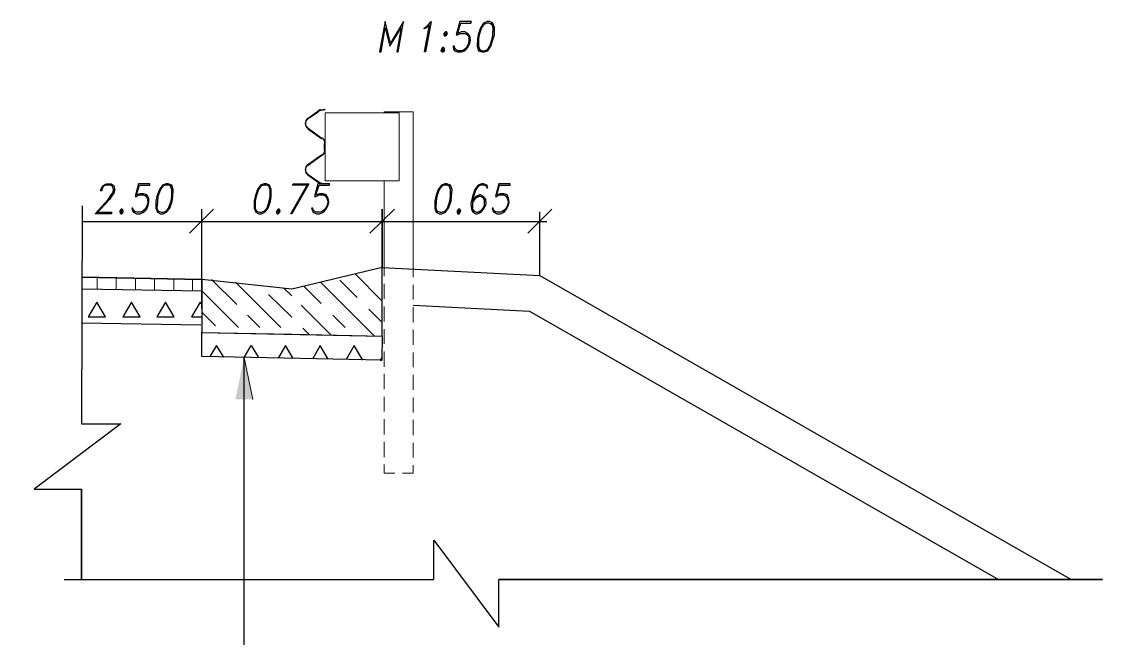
# Model space of a CAD drawing. Header units: millimetres. Extents: x 4241 to 6572, y 870 to 1291.
# Drawn here: x 5513.9 to 5603.7, y 1031.7 to 1082.9 of the extents above; entities that cross this region are included whole.
import ezdxf

# ---------------------------------------------------------------- set-up
doc = ezdxf.new("R2010")
doc.units = ezdxf.units.MM
for name, color, linetype in [('PDF _0', 7, 'Continuous'), ('PDF _01_Основная линия', 7, 'Continuous'), ('PDF _ОВПД_Основная линия', 7, 'Continuous')]:
    doc.layers.add(name, color=color, linetype=linetype)

msp = doc.modelspace()

# ---------------------------------------------------------------- linework, layer by layer
at = {"layer": 'PDF _0', "lineweight": 25}
for points in [[(5545.1169, 1080.3843), (5545.2015, 1080.3843), (5545.6672, 1082.8821), (5544.5665, 1081.104), (5544.1432, 1082.8821), (5543.6775, 1080.3843), (5543.8045, 1080.3843), (5544.1432, 1082.374), (5544.5242, 1080.85), (5545.4555, 1082.374)], [(5547.4876, 1080.3843), (5547.4029, 1080.3843), (5547.8263, 1082.628), (5547.5723, 1082.374), (5547.3606, 1082.2894), (5547.4029, 1082.374), (5547.6146, 1082.501), (5547.9533, 1082.8821)], [(5552.6101, 1082.8821), (5552.3138, 1082.755), (5552.0598, 1082.374), (5551.8481, 1081.7813), (5551.8058, 1081.4427), (5551.7634, 1080.85), (5551.8904, 1080.469), (5552.1868, 1080.3843), (5552.3561, 1080.3843), (5552.6525, 1080.469), (5552.9065, 1080.85), (5553.1181, 1081.4427), (5553.2028, 1081.7813), (5553.2028, 1082.374), (5553.0758, 1082.755), (5552.8218, 1082.8821)], [(5549.1387, 1082.0354), (5549.0117, 1081.9084), (5549.0117, 1081.7813), (5549.054, 1081.6967), (5549.181, 1081.6967), (5549.2657, 1081.7813), (5549.308, 1081.9084), (5549.2233, 1082.0354)], [(5549.0963, 1081.9084), (5549.0963, 1081.7813), (5549.181, 1081.7813), (5549.2233, 1081.9084)], [(5548.8847, 1080.723), (5548.8, 1080.596), (5548.7577, 1080.469), (5548.8423, 1080.3843), (5548.927, 1080.3843), (5549.054, 1080.469), (5549.054, 1080.596), (5549.0117, 1080.723)], [(5548.8847, 1080.596), (5548.8423, 1080.469), (5548.9693, 1080.469), (5548.9693, 1080.596)], [(5519.462, 1058.3702), (5520.9014, 1058.3702), (5520.1817, 1059.5979)], [(5522.3407, 1058.3702), (5523.7801, 1058.3702), (5523.0604, 1059.5979)], [(5525.1772, 1058.3702), (5526.6166, 1058.3702), (5525.8969, 1059.5979)], [(5528.9026, 1058.7512), (5530.0457, 1057.6082)]]:
    msp.add_lwpolyline(points, close=True, dxfattribs=at)
for points in [[(5551.0437, 1080.977), (5550.7897, 1080.596), (5550.4934, 1080.469), (5550.197, 1080.469), (5549.943, 1080.596), (5549.8584, 1080.85), (5549.7737, 1080.85), (5549.816, 1080.596), (5549.9007, 1080.469), (5550.1547, 1080.3843), (5550.4511, 1080.3843), (5550.7474, 1080.469), (5551.0014, 1080.723), (5551.1707, 1081.104), (5551.2131, 1081.3157), (5551.1707, 1081.6967), (5551.0014, 1081.9084), (5550.7474, 1082.0354), (5550.4511, 1082.0354), (5550.1547, 1081.9084), (5550.4087, 1082.755), (5551.2554, 1082.755), (5551.2977, 1082.8821), (5550.324, 1082.8821), (5550.0277, 1081.7813), (5550.1547, 1081.7813), (5550.3664, 1081.9084), (5550.7474, 1081.9084), (5551.0014, 1081.7813), (5551.1284, 1081.4427)], [(5552.3985, 1082.755), (5552.1444, 1082.374), (5551.9328, 1081.7813), (5551.8904, 1081.4427), (5551.8904, 1080.85), (5552.0174, 1080.469)], [(5553.0335, 1082.628), (5552.7795, 1082.755), (5552.6101, 1082.755), (5552.2714, 1082.628)], [(5552.5678, 1080.469), (5552.8218, 1080.85), (5553.0335, 1081.4427), (5553.0758, 1081.7813), (5553.1181, 1082.374), (5552.9911, 1082.755)], [(5550.8321, 1081.9084), (5551.0861, 1081.6967), (5551.0861, 1081.3157), (5551.0437, 1081.104), (5550.9167, 1080.723), (5550.5781, 1080.469)], [(5550.1124, 1080.469), (5549.8584, 1080.723)], [(5551.9328, 1080.596), (5552.1868, 1080.469), (5552.3985, 1080.469), (5552.6948, 1080.596)], [(5518.954, 1067.5992), (5518.9116, 1049.4799), (5522.1714, 1049.4799), (5514.9745, 1044.061), (5518.9116, 1044.061), (5518.9116, 1036.5678), (5518.9116, 1044.061)], [(5531.8237, 1059.3862), (5529.707, 1061.4606)], [(5535.4645, 1057.4812), (5531.6967, 1061.249)], [(5543.2541, 1056.7615), (5538.7666, 1061.249)], [(5541.8148, 1059.9789), (5540.3754, 1061.4183)], [(5543.8892, 1059.6826), (5541.6454, 1061.9263)], [(5531.9507, 1057.4812), (5528.9026, 1060.5293)], [(5536.3959, 1058.3279), (5534.4485, 1060.2329)], [(5536.3959, 1060.1059), (5535.7185, 1060.741)], [(5538.809, 1059.4709), (5537.3696, 1060.9103)], [(5528.8603, 1059.4286), (5528.7756, 1059.5979), (5528.0559, 1058.3702), (5528.8603, 1058.3702)], [(5539.6557, 1056.8461), (5537.1579, 1059.3439)], [(5533.7288, 1057.4812), (5532.7128, 1058.4972)], [(5540.7987, 1057.4812), (5539.7827, 1058.4972)], [(5543.8045, 1057.9892), (5542.7885, 1059.0052)], [(5537.8353, 1056.8885), (5537.2849, 1057.4388)], [(5462.0137, 1011.6326), (5532.4164, 1011.6326), (5532.4164, 1054.9834), (5533.0091, 1055.9995), (5533.6018, 1054.9834)], [(5530.723, 1055.0258), (5530.1303, 1055.9995), (5529.58, 1055.0681)], [(5536.4806, 1054.8987), (5535.8455, 1055.9995), (5535.2529, 1054.9411)], [(5539.4017, 1054.8564), (5538.7243, 1055.9995), (5538.0893, 1054.8564)], [(5542.2804, 1054.7717), (5541.5607, 1055.9995), (5540.8834, 1054.8141)], [(5543.8468, 1054.9834), (5543.7198, 1054.7717), (5543.8468, 1054.7717)], [(5517.4722, 1036.5678), (5548.165, 1036.5678), (5548.165, 1039.8276), (5553.5838, 1032.5883), (5553.5838, 1036.5678), (5603.7082, 1036.5678), (5553.5838, 1036.5678)]]:
    msp.add_lwpolyline(points, dxfattribs=at)
at = {"layer": 'PDF _0', "lineweight": 18}
for points in [[(5538.6396, 1075.5158), (5537.7083, 1074.8384)], [(5538.7243, 1075.5581), (5539.1053, 1075.6005), (5539.1477, 1075.5581), (5538.7243, 1075.4735)], [(5538.6396, 1075.4311), (5537.7506, 1074.7961)], [(5538.8513, 1073.145), (5537.7083, 1073.9494)], [(5539.063, 1072.764), (5539.063, 1072.2137)], [(5539.1477, 1072.764), (5539.1477, 1072.2137)], [(5538.8513, 1071.8327), (5537.7083, 1071.0283)], [(5538.8937, 1071.7903), (5537.7506, 1070.9436)], [(5538.7243, 1069.4196), (5539.1053, 1069.3772), (5539.1477, 1069.4196), (5538.7243, 1069.5043)], [(5543.8892, 1063.7044), (5543.8892, 1059.6826)], [(5520.224, 1060.6563), (5520.224, 1061.6723)], [(5521.7904, 1060.6139), (5521.7904, 1061.63)], [(5523.3991, 1060.5716), (5523.3991, 1061.5876)], [(5524.9655, 1060.5716), (5524.9655, 1061.5876)], [(5526.5742, 1060.5293), (5526.5742, 1061.5453)], [(5528.1406, 1060.4869), (5528.1406, 1061.503)], [(5528.9026, 1061.4606), (5528.9026, 1059.0476)]]:
    msp.add_lwpolyline(points, dxfattribs=at)
for points in [[(5539.1053, 1072.7852, 0.2446869), (5538.8937, 1073.1874), (5537.7506, 1074.0341, -0.5205397), (5537.7465, 1074.8351)], [(5538.6396, 1069.5466), (5537.7506, 1070.1816, -0.5205397), (5537.7465, 1070.9826)], [(5538.74, 1069.4238, -0.1095398), (5538.6396, 1069.4619), (5537.7083, 1070.1393)]]:
    msp.add_lwpolyline(points, format="xyb", dxfattribs=at)
at = {"layer": 'PDF _0', "color": 5, "lineweight": 25}
for points in [[(5520.1817, 1067.0488), (5521.4094, 1067.0488), (5521.4094, 1066.9218), (5520.0547, 1066.9218), (5521.113, 1068.1072), (5521.367, 1068.4882), (5521.5364, 1068.6999), (5521.5787, 1068.9539), (5521.494, 1069.2079), (5521.3247, 1069.2926), (5520.9437, 1069.2926), (5520.732, 1069.2079), (5520.605, 1068.9539), (5520.605, 1068.8269), (5520.478, 1068.8269), (5520.5203, 1068.9539), (5520.6474, 1069.2079), (5520.7744, 1069.2926), (5520.986, 1069.4196), (5521.367, 1069.4196), (5521.5364, 1069.2926), (5521.6211, 1069.2079), (5521.6634, 1068.9539), (5521.6211, 1068.6999), (5521.494, 1068.4882), (5521.24, 1068.1072), (5520.1393, 1066.9218)], [(5524.3728, 1067.5145), (5524.1188, 1067.1758), (5523.7801, 1067.0488), (5523.5261, 1067.0488), (5523.2298, 1067.1758), (5523.1874, 1067.3875), (5523.1028, 1067.3875), (5523.1451, 1067.1758), (5523.2298, 1067.0488), (5523.4838, 1066.9218), (5523.7801, 1066.9218), (5524.0765, 1067.0488), (5524.3305, 1067.3028), (5524.4575, 1067.6415), (5524.4998, 1067.8955), (5524.4998, 1068.2342), (5524.3305, 1068.4882), (5524.0765, 1068.5729), (5523.7801, 1068.5729), (5523.4838, 1068.4882), (5523.7378, 1069.2926), (5524.5845, 1069.2926), (5524.5845, 1069.4196), (5523.6531, 1069.4196), (5523.3568, 1068.3612), (5523.4414, 1068.3612), (5523.6531, 1068.4882), (5524.0341, 1068.4882), (5524.3305, 1068.3612), (5524.4575, 1067.9802)], [(5525.7275, 1069.2926), (5525.4735, 1068.9539), (5525.2618, 1068.3612), (5525.2195, 1067.9802), (5525.1772, 1067.3875), (5525.3042, 1067.0488)], [(5526.3625, 1069.2079), (5526.1085, 1069.2926), (5525.8969, 1069.2926), (5525.6005, 1069.2079)], [(5525.8969, 1067.0488), (5526.1509, 1067.3875), (5526.3625, 1067.9802), (5526.4049, 1068.3612), (5526.4049, 1068.9539), (5526.2779, 1069.2926)], [(5533.8558, 1069.2926), (5533.6018, 1068.9539), (5533.4325, 1068.3612), (5533.3478, 1067.9802), (5533.3478, 1067.3875), (5533.4748, 1067.0488)], [(5534.5332, 1069.2079), (5534.2368, 1069.2926), (5534.0675, 1069.2926), (5533.7711, 1069.2079)], [(5534.0675, 1067.0488), (5534.3215, 1067.3875), (5534.4908, 1067.9802), (5534.5755, 1068.3612), (5534.5755, 1068.9539), (5534.4485, 1069.2926)], [(5537.6659, 1069.2926), (5536.4382, 1069.2926), (5536.4806, 1069.4196), (5537.7929, 1069.4196), (5536.3959, 1066.9218), (5536.3112, 1066.9218), (5537.7083, 1069.4196)], [(5539.2747, 1067.5145), (5539.0207, 1067.1758), (5538.7243, 1067.0488), (5538.428, 1067.0488), (5538.174, 1067.1758), (5538.1316, 1067.3875), (5538.0046, 1067.3875), (5538.0893, 1067.1758), (5538.1316, 1067.0488), (5538.428, 1066.9218), (5538.682, 1066.9218), (5539.0207, 1067.0488), (5539.2323, 1067.3028), (5539.4017, 1067.6415), (5539.444, 1067.8955), (5539.4017, 1068.2342), (5539.2323, 1068.4882), (5538.9783, 1068.5729), (5538.682, 1068.5729), (5538.3856, 1068.4882), (5538.6396, 1069.2926), (5539.4863, 1069.2926), (5539.5287, 1069.4196), (5538.555, 1069.4196), (5538.2586, 1068.3612), (5538.3856, 1068.3612), (5538.5973, 1068.4882), (5538.9783, 1068.4882), (5539.2323, 1068.3612), (5539.3593, 1067.9802)], [(5548.8847, 1069.2926), (5548.6307, 1068.9539), (5548.419, 1068.3612), (5548.3766, 1067.9802), (5548.3343, 1067.3875), (5548.4613, 1067.0488)], [(5549.5197, 1069.2079), (5549.2657, 1069.2926), (5549.054, 1069.2926), (5548.7577, 1069.2079)], [(5549.054, 1067.0488), (5549.308, 1067.3875), (5549.5197, 1067.9802), (5549.562, 1068.3612), (5549.562, 1068.9539), (5549.435, 1069.2926)], [(5552.4831, 1069.2926), (5552.5678, 1069.0809), (5552.6525, 1069.0809), (5552.6101, 1069.2926), (5552.3138, 1069.4196), (5552.1444, 1069.4196), (5551.8481, 1069.2926), (5551.5941, 1068.9539), (5551.3824, 1068.3612), (5551.2554, 1067.7685), (5551.2977, 1067.3028), (5551.4248, 1067.0488), (5551.6788, 1066.9218), (5551.8058, 1066.9218), (5552.1021, 1067.0488), (5552.3138, 1067.3028), (5552.4831, 1067.6415), (5552.5255, 1067.7685), (5552.4831, 1068.1072), (5552.3138, 1068.3612), (5552.0598, 1068.4882), (5551.9751, 1068.4882), (5551.6788, 1068.3612), (5551.4248, 1068.1072)], [(5551.9328, 1069.2926), (5551.6788, 1068.9539), (5551.4671, 1068.3612), (5551.3824, 1067.7685), (5551.3824, 1067.3028), (5551.6364, 1067.0488)], [(5552.5678, 1069.2079), (5552.3138, 1069.2926), (5552.1021, 1069.2926), (5551.8058, 1069.2079)], [(5554.2612, 1067.5145), (5554.0072, 1067.1758), (5553.7108, 1067.0488), (5553.4145, 1067.0488), (5553.1605, 1067.1758), (5553.1181, 1067.3875), (5553.0335, 1067.3875), (5553.0758, 1067.1758), (5553.1605, 1067.0488), (5553.4145, 1066.9218), (5553.7108, 1066.9218), (5554.0072, 1067.0488), (5554.2188, 1067.3028), (5554.3882, 1067.6415), (5554.4305, 1067.8955), (5554.3882, 1068.2342), (5554.2612, 1068.4882), (5554.0072, 1068.5729), (5553.7108, 1068.5729), (5553.4145, 1068.4882), (5553.6262, 1069.2926), (5554.5152, 1069.2926), (5554.5152, 1069.4196), (5553.5838, 1069.4196), (5553.2875, 1068.3612), (5553.3722, 1068.3612), (5553.5838, 1068.4882), (5553.9648, 1068.4882), (5554.2188, 1068.3612), (5554.3459, 1067.9802)], [(5524.1611, 1068.4882), (5524.3728, 1068.2342), (5524.4151, 1067.8955), (5524.3728, 1067.6415), (5524.2035, 1067.3028), (5523.9071, 1067.0488)], [(5539.063, 1068.4882), (5539.317, 1068.2342), (5539.3593, 1067.8955), (5539.317, 1067.6415), (5539.1477, 1067.3028), (5538.809, 1067.0488)], [(5552.4408, 1067.8955), (5552.3138, 1068.2342), (5552.0598, 1068.3612), (5551.9328, 1068.3612), (5551.6364, 1068.2342), (5551.3824, 1067.8955)], [(5551.8481, 1068.3612), (5551.5094, 1068.1072), (5551.3824, 1067.7685)], [(5551.8904, 1067.0488), (5552.2291, 1067.3028), (5552.3985, 1067.6415), (5552.3985, 1067.7685), (5552.3985, 1068.1072), (5552.1444, 1068.3612)], [(5554.0495, 1068.4882), (5554.3035, 1068.2342), (5554.3459, 1067.8955), (5554.3035, 1067.6415), (5554.1342, 1067.3028), (5553.7955, 1067.0488)], [(5551.3401, 1067.5145), (5551.4671, 1067.1758), (5551.7211, 1067.0488), (5551.8058, 1067.0488), (5552.1021, 1067.1758), (5552.3561, 1067.5145)], [(5523.3991, 1067.0488), (5523.1874, 1067.3028)], [(5525.2618, 1067.1758), (5525.5159, 1067.0488), (5525.6852, 1067.0488), (5526.0239, 1067.1758)], [(5529.8763, 1067.3028), (5527.8866, 1065.3131), (5529.8763, 1067.3028)], [(5529.8763, 1067.3028), (5527.8866, 1065.3131), (5529.8763, 1067.3028)], [(5528.9026, 1060.9103), (5528.9026, 1067.3028)], [(5533.3901, 1067.1758), (5533.6865, 1067.0488), (5533.8558, 1067.0488), (5534.1522, 1067.1758)], [(5538.3433, 1067.0488), (5538.0893, 1067.3028)], [(5543.8892, 1060.9103), (5543.8892, 1067.3028), (5543.8892, 1062.4767)], [(5548.419, 1067.1758), (5548.673, 1067.0488), (5548.8423, 1067.0488), (5549.181, 1067.1758)], [(5553.3298, 1067.0488), (5553.0758, 1067.3028)], [(5557.9866, 1067.3028), (5555.9969, 1065.3131), (5557.9866, 1067.3028)], [(5556.9706, 1061.7993), (5556.9706, 1067.0912)], [(5518.954, 1066.2868), (5529.453, 1066.2868)], [(5527.8866, 1066.2868), (5544.9052, 1066.2868)], [(5542.8731, 1066.2868), (5557.5633, 1066.2868)]]:
    msp.add_lwpolyline(points, dxfattribs=at)
for points in [[(5525.9392, 1069.4196), (5525.6429, 1069.2926), (5525.3888, 1068.9539), (5525.1772, 1068.3612), (5525.0925, 1067.9802), (5525.0925, 1067.3875), (5525.2195, 1067.0488), (5525.4735, 1066.9218), (5525.6852, 1066.9218), (5525.9815, 1067.0488), (5526.2355, 1067.3875), (5526.4472, 1067.9802), (5526.4896, 1068.3612), (5526.5319, 1068.9539), (5526.4049, 1069.2926), (5526.1085, 1069.4196)], [(5534.0675, 1069.4196), (5533.7711, 1069.2926), (5533.5171, 1068.9539), (5533.3478, 1068.3612), (5533.2631, 1067.9802), (5533.2631, 1067.3875), (5533.3901, 1067.0488), (5533.6441, 1066.9218), (5533.8558, 1066.9218), (5534.1522, 1067.0488), (5534.4062, 1067.3875), (5534.6178, 1067.9802), (5534.6602, 1068.3612), (5534.6602, 1068.9539), (5534.5332, 1069.2926), (5534.2792, 1069.4196)], [(5549.0963, 1069.4196), (5548.8, 1069.2926), (5548.546, 1068.9539), (5548.3343, 1068.3612), (5548.2496, 1067.9802), (5548.2496, 1067.3875), (5548.3766, 1067.0488), (5548.6307, 1066.9218), (5548.8423, 1066.9218), (5549.1387, 1067.0488), (5549.3927, 1067.3875), (5549.6044, 1067.9802), (5549.6467, 1068.3612), (5549.689, 1068.9539), (5549.562, 1069.2926), (5549.2657, 1069.4196)], [(5522.2137, 1067.3028), (5522.0867, 1067.1758), (5522.0867, 1067.0488), (5522.1714, 1066.9218), (5522.2561, 1066.9218), (5522.3831, 1067.0488), (5522.3831, 1067.1758), (5522.2984, 1067.3028)], [(5522.2137, 1067.1758), (5522.1714, 1067.0488), (5522.2561, 1067.0488), (5522.2984, 1067.1758)], [(5535.2529, 1067.3028), (5535.1259, 1067.1758), (5535.0835, 1067.0488), (5535.1682, 1066.9218), (5535.2529, 1066.9218), (5535.3799, 1067.0488), (5535.4222, 1067.1758), (5535.3375, 1067.3028)], [(5535.2105, 1067.1758), (5535.2105, 1067.0488), (5535.2952, 1067.0488), (5535.2952, 1067.1758)], [(5544.9052, 1067.3028), (5542.8731, 1065.3131)], [(5550.2394, 1067.3028), (5550.1124, 1067.1758), (5550.1124, 1067.0488), (5550.1547, 1066.9218), (5550.2817, 1066.9218), (5550.3664, 1067.0488), (5550.4087, 1067.1758), (5550.324, 1067.3028)], [(5550.197, 1067.1758), (5550.197, 1067.0488), (5550.2817, 1067.0488), (5550.324, 1067.1758)]]:
    msp.add_lwpolyline(points, close=True, dxfattribs=at)
at = {"layer": 'PDF _0', "lineweight": 30}
for points in [[(5518.954, 1061.6723), (5528.9026, 1061.4606), (5528.9026, 1057.2695)], [(5528.9026, 1060.4869), (5518.954, 1060.6563)]]:
    msp.add_lwpolyline(points, dxfattribs=at)
at = {"layer": 'PDF _0', "lineweight": 0}
for points in [[(5544.0585, 1060.6139), (5544.0585, 1060.6139)], [(5546.4716, 1060.6139), (5546.4716, 1060.6139)]]:
    msp.add_lwpolyline(points, dxfattribs=at)
at = {"layer": 'PDF _0', "lineweight": 13}
msp.add_lwpolyline([(5532.4164, 1054.9834), (5533.1361, 1051.512)], close=True, dxfattribs=at)
at = {"layer": 'PDF _0', "lineweight": 18}
for centre, radius, start, end in [((5538.7878, 1075.3253), 0.2752, 99.997559, 125.002528), ((5538.7878, 1075.3253), 0.1905, 99.997765, 125.002632), ((5538.0258, 1074.4363), 0.5292, 125.002394, 234.997606), ((5538.6185, 1072.7852), 0.5292, 359.999991, 54.997606), ((5538.6185, 1072.2348), 0.4869, 305.002469, 359.999982), ((5538.6185, 1072.2348), 0.5292, 305.002394, 0.000009), ((5538.0258, 1070.5838), 0.5292, 125.002394, 234.997606), ((5538.7878, 1069.6948), 0.1905, 234.997369, 260.002235)]:
    msp.add_arc(centre, radius, start, end, dxfattribs=at)
at = {"layer": 'PDF _0', "transparency": 33554559}
for points in [[(5532.4164, 1054.9834), (5532.4164, 1051.512), (5531.6967, 1051.512)], [(5532.4164, 1054.9834), (5532.4164, 1051.512), (5531.7391, 1051.512)], [(5533.1361, 1051.512), (5532.4164, 1054.9834), (5532.4164, 1051.512)], [(5533.1361, 1051.512), (5532.4164, 1054.9834), (5532.4164, 1051.512)]]:
    msp.add_solid(points, dxfattribs=at)
at = {"layer": 'PDF _01_Основная линия', "lineweight": 18}
msp.add_lwpolyline([(5539.1477, 1069.6736), (5545.2862, 1069.6736), (5545.2862, 1075.3041), (5539.1477, 1075.3041)], close=True, dxfattribs=at)
for points in [[(5546.4716, 1075.3041), (5546.4716, 1075.3888), (5544.0585, 1075.3888), (5544.0585, 1075.3041)], [(5546.4716, 1061.6723), (5546.4716, 1062.3497), (5546.4716, 1075.3888)], [(5544.0585, 1069.6736), (5544.0585, 1062.4767), (5544.0585, 1061.757)], [(5544.0585, 1061.122), (5544.0585, 1059.8519)], [(5546.4716, 1059.8096), (5546.4716, 1061.0373)], [(5544.0585, 1059.2169), (5544.0585, 1057.9892)], [(5546.4716, 1057.9045), (5546.4716, 1059.1746)], [(5544.0585, 1057.3542), (5544.0585, 1056.1265)], [(5546.4716, 1056.0418), (5546.4716, 1057.3118)], [(5544.0585, 1055.4914), (5544.0585, 1054.2214)], [(5546.4716, 1054.1791), (5546.4716, 1055.4068)], [(5544.0585, 1053.6287), (5544.0585, 1052.3587)], [(5546.4716, 1052.3163), (5546.4716, 1053.544)], [(5544.0585, 1051.7236), (5544.0585, 1050.4959)], [(5546.4716, 1050.4113), (5546.4716, 1051.6813)], [(5544.0585, 1049.8609), (5544.0585, 1048.5909)], [(5546.4716, 1048.5485), (5546.4716, 1049.8186)], [(5544.0585, 1047.9982), (5544.0585, 1046.7281)], [(5546.4716, 1046.6858), (5546.4716, 1047.9135)], [(5544.0585, 1046.0931), (5544.0585, 1045.3734), (5544.9475, 1045.3734)], [(5545.5825, 1045.3734), (5546.4716, 1045.3734), (5546.4716, 1046.0508)]]:
    msp.add_lwpolyline(points, dxfattribs=at)
at = {"layer": 'PDF _ОВПД_Основная линия', "lineweight": 30}
for points in [[(5528.9026, 1059.0476), (5528.9026, 1057.0578), (5536.3959, 1056.9308), (5543.8892, 1056.7615), (5543.8892, 1062.4767), (5536.3959, 1060.6563), (5528.9026, 1061.4606), (5528.9026, 1059.0476), (5528.9026, 1061.4606), (5518.954, 1061.6723)], [(5543.8892, 1062.4767), (5556.9706, 1061.7993), (5601.1258, 1036.5678)], [(5546.4716, 1059.3439), (5556.1239, 1058.8359), (5595.0719, 1036.5678)], [(5518.9116, 1057.8622), (5528.818, 1057.6928)]]:
    msp.add_lwpolyline(points, dxfattribs=at)
msp.add_lwpolyline([(5543.8468, 1054.7717), (5528.9026, 1055.0681), (5528.9026, 1057.0578), (5543.8892, 1056.7615)], close=True, dxfattribs=at)

doc.saveas('drawing.dxf')
